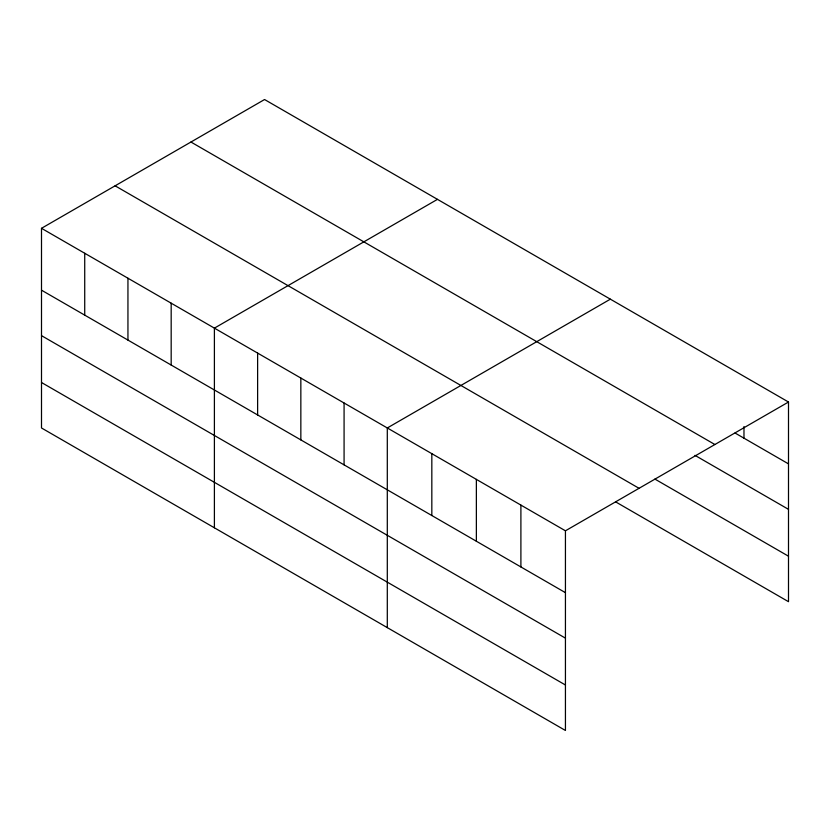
<?xml version="1.0" encoding="UTF-8"?>
<svg xmlns="http://www.w3.org/2000/svg" width="830" height="830" viewBox="0 0 830 830"><rect width="100%" height="100%" fill="white"/><g stroke="black" fill="none" stroke-linecap="round" stroke-linejoin="round"><path stroke-width="1.25" d="M565.438 638.146L565.438 530.806L41.5 228.312L41.5 427.979L565.438 730.473L565.438 638.146L41.5 335.652M615.933 502.046L788.5 601.688L788.5 402.021L264.562 99.527L41.5 228.312M437.462 199.356L214.399 328.14L214.399 527.797M610.361 299.174L387.299 427.958L387.299 627.625M565.438 530.806L788.5 402.021M735.058 433.021L788.5 463.877M190.952 142.034L714.889 444.517M694.98 455.359L788.5 509.35M654.901 479.076L788.5 556.204M115.111 185.816L639.048 488.31M41.5 290.178L565.438 592.662M41.5 382.506L565.438 684.999M743.971 426.568L743.971 438.167M520.898 505.096L520.898 566.952M476.368 479.387L476.368 541.243M431.828 453.668L431.828 515.534M344.077 403.007L344.077 464.862M300.844 378.044L300.844 439.91M257.622 353.092L257.622 414.948M171.177 303.178L171.177 365.044M127.945 278.226L127.945 340.082M84.722 253.275L84.722 315.13"/></g></svg>
